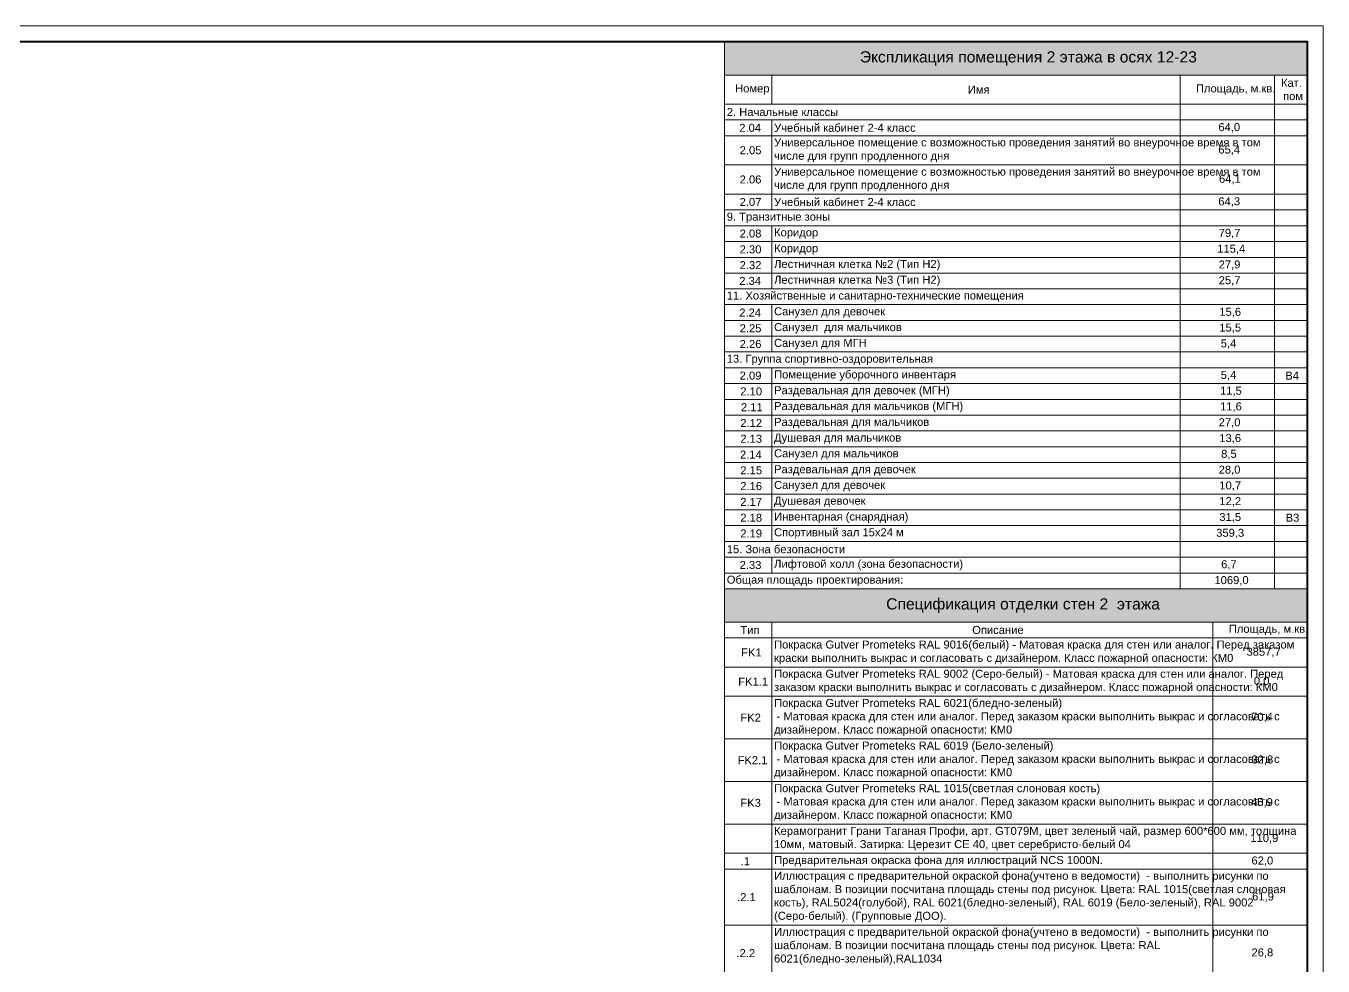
# Model space of a CAD drawing. Header units: millimetres. Extents: x -3817 to 677485, y -22715 to 103890.
# Drawn here: x 14626 to 16247, y -18644 to -17469 of the extents above; entities that cross this region are included whole.
import ezdxf

# ---------------------------------------------------------------- set-up
doc = ezdxf.new("R2010")
doc.units = ezdxf.units.MM
doc.layers.add('PDF _Геометрия', color=7, linetype='Continuous', true_color=0x1d1d1d)
doc.layers.add('PDF _Сплошная заливка', color=7, linetype='Continuous', true_color=0xffffff)
doc.layers.add('PDF _Текст', color=7, linetype='Continuous')
doc.styles.add('PDF GOST-Common', font='arial.ttf')

msp = doc.modelspace()

# ---------------------------------------------------------------- linework, layer by layer
at = {"layer": 'PDF _Геометрия', "color": 7, "lineweight": 9}
for points in [[(16247.1, -17468.5), (12936.2, -17468.5), (12936.2, -19807), (16247.1, -19807)], [(15499.1, -18172.1), (15499.1, -18152.4), (15558.1, -18152.4), (16068.4, -18152.4), (16186.5, -18152.4), (16227.4, -18152.4), (16227.4, -18172.1), (16186.5, -18172.1), (16068.4, -18172.1), (15558.1, -18172.1)]]:
    msp.add_lwpolyline(points, close=True, dxfattribs=at)
at = {"layer": 'PDF _Геометрия', "color": 7, "lineweight": 40}
msp.add_lwpolyline([(16227.5, -19787.3), (16227.5, -17488.2), (13015, -17488.2), (13015, -19787.3)], close=True, dxfattribs=at)
at = {"layer": 'PDF _Геометрия', "color": 7, "lineweight": 9}
for points in [[(15499.1, -17529.9), (15499.1, -17488.2), (16227.4, -17488.2), (16227.4, -17529.9), (16227.4, -17566.4)], [(16227.4, -17529.9), (15499.1, -17529.9), (15499.1, -17566.4)], [(15558.1, -17529.9), (15558.1, -17566.4)], [(16068.4, -17529.9), (16068.4, -17566.4), (16068.4, -17586.1), (16068.4, -17605.8), (16068.4, -17642.3), (16068.4, -17678.8), (16068.4, -17698.6), (16068.4, -17718.3), (16068.4, -17738), (16068.4, -17757.8), (16068.4, -17777.5), (16068.4, -17797.2), (16068.4, -17816.9), (16068.4, -17836.7), (16068.4, -17856.4), (16068.4, -17876.1), (16068.4, -17895.9), (16068.4, -17915.6), (16068.4, -17935.3), (16068.4, -17955.1), (16068.4, -17974.8), (16068.4, -17994.5), (16068.4, -18014.2), (16068.4, -18034), (16068.4, -18053.7), (16068.4, -18073.4), (16068.4, -18093.2), (16068.4, -18112.9), (16068.4, -18132.6), (16068.4, -18152.4), (16068.4, -18172.1)], [(16186.5, -17529.9), (16186.5, -17566.4), (16186.5, -17586.1), (16186.5, -17605.8), (16186.5, -17642.3), (16186.5, -17678.8), (16186.5, -17698.6), (16186.5, -17718.3), (16186.5, -17738), (16186.5, -17757.8), (16186.5, -17777.5), (16186.5, -17797.2), (16186.5, -17816.9), (16186.5, -17836.7), (16186.5, -17856.4), (16186.5, -17876.1), (16186.5, -17895.9), (16186.5, -17915.6), (16186.5, -17935.3), (16186.5, -17955.1), (16186.5, -17974.8), (16186.5, -17994.5), (16186.5, -18014.2), (16186.5, -18034), (16186.5, -18053.7), (16186.5, -18073.4), (16186.5, -18093.2), (16186.5, -18112.9), (16186.5, -18132.6), (16186.5, -18152.4), (16186.5, -18172.1)], [(16227.4, -17586.1), (16227.4, -17566.4), (16186.5, -17566.4), (16068.4, -17566.4), (15558.1, -17566.4), (15499.1, -17566.4), (15499.1, -17586.1)], [(16227.4, -17605.8), (16227.4, -17586.1), (16186.5, -17586.1), (16068.4, -17586.1), (15558.1, -17586.1), (15499.1, -17586.1), (15499.1, -17605.8)], [(15558.1, -17586.1), (15558.1, -17605.8), (15558.1, -17642.3), (15558.1, -17678.8), (15558.1, -17698.6)], [(16227.4, -17642.3), (16227.4, -17605.8), (16186.5, -17605.8), (16068.4, -17605.8), (15558.1, -17605.8), (15499.1, -17605.8), (15499.1, -17642.3)], [(16227.4, -17678.8), (16227.4, -17642.3), (16186.5, -17642.3), (16068.4, -17642.3), (15558.1, -17642.3), (15499.1, -17642.3), (15499.1, -17678.8)], [(16227.4, -17698.6), (16227.4, -17678.8), (16186.5, -17678.8), (16068.4, -17678.8), (15558.1, -17678.8), (15499.1, -17678.8), (15499.1, -17698.6)], [(16227.4, -17718.3), (16227.4, -17698.6), (16186.5, -17698.6), (16068.4, -17698.6), (15558.1, -17698.6), (15499.1, -17698.6), (15499.1, -17718.3)], [(16227.4, -17738), (16227.4, -17718.3), (16186.5, -17718.3), (16068.4, -17718.3), (15558.1, -17718.3), (15499.1, -17718.3), (15499.1, -17738)], [(15558.1, -17718.3), (15558.1, -17738), (15558.1, -17757.8), (15558.1, -17777.5), (15558.1, -17797.2)], [(16227.4, -17757.8), (16227.4, -17738), (16186.5, -17738), (16068.4, -17738), (15558.1, -17738), (15499.1, -17738), (15499.1, -17757.8)], [(16227.4, -17777.5), (16227.4, -17757.8), (16186.5, -17757.8), (16068.4, -17757.8), (15558.1, -17757.8), (15499.1, -17757.8), (15499.1, -17777.5)], [(16227.4, -17797.2), (16227.4, -17777.5), (16186.5, -17777.5), (16068.4, -17777.5), (15558.1, -17777.5), (15499.1, -17777.5), (15499.1, -17797.2)], [(16227.4, -17816.9), (16227.4, -17797.2), (16186.5, -17797.2), (16068.4, -17797.2), (15558.1, -17797.2), (15499.1, -17797.2), (15499.1, -17816.9)], [(16227.4, -17836.7), (16227.4, -17816.9), (16186.5, -17816.9), (16068.4, -17816.9), (15558.1, -17816.9), (15499.1, -17816.9), (15499.1, -17836.7)], [(15558.1, -17816.9), (15558.1, -17836.7), (15558.1, -17856.4), (15558.1, -17876.1)], [(16227.4, -17856.4), (16227.4, -17836.7), (16186.5, -17836.7), (16068.4, -17836.7), (15558.1, -17836.7), (15499.1, -17836.7), (15499.1, -17856.4)], [(16227.4, -17876.1), (16227.4, -17856.4), (16186.5, -17856.4), (16068.4, -17856.4), (15558.1, -17856.4), (15499.1, -17856.4), (15499.1, -17876.1)], [(16227.4, -17895.9), (16227.4, -17876.1), (16186.5, -17876.1), (16068.4, -17876.1), (15558.1, -17876.1), (15499.1, -17876.1), (15499.1, -17895.9)], [(16227.4, -17915.6), (16227.4, -17895.9), (16186.5, -17895.9), (16068.4, -17895.9), (15558.1, -17895.9), (15499.1, -17895.9), (15499.1, -17915.6)], [(15558.1, -17895.9), (15558.1, -17915.6), (15558.1, -17935.3), (15558.1, -17955.1), (15558.1, -17974.8), (15558.1, -17994.5), (15558.1, -18014.2), (15558.1, -18034), (15558.1, -18053.7), (15558.1, -18073.4), (15558.1, -18093.2), (15558.1, -18112.9)], [(16227.4, -17935.3), (16227.4, -17915.6), (16186.5, -17915.6), (16068.4, -17915.6), (15558.1, -17915.6), (15499.1, -17915.6), (15499.1, -17935.3)], [(16227.4, -17955.1), (16227.4, -17935.3), (16186.5, -17935.3), (16068.4, -17935.3), (15558.1, -17935.3), (15499.1, -17935.3), (15499.1, -17955.1)], [(16227.4, -17974.8), (16227.4, -17955.1), (16186.5, -17955.1), (16068.4, -17955.1), (15558.1, -17955.1), (15499.1, -17955.1), (15499.1, -17974.8)], [(16227.4, -17994.5), (16227.4, -17974.8), (16186.5, -17974.8), (16068.4, -17974.8), (15558.1, -17974.8), (15499.1, -17974.8), (15499.1, -17994.5)], [(16227.4, -18014.2), (16227.4, -17994.5), (16186.5, -17994.5), (16068.4, -17994.5), (15558.1, -17994.5), (15499.1, -17994.5), (15499.1, -18014.2)], [(16227.4, -18034), (16227.4, -18014.2), (16186.5, -18014.2), (16068.4, -18014.2), (15558.1, -18014.2), (15499.1, -18014.2), (15499.1, -18034)], [(16227.4, -18053.7), (16227.4, -18034), (16186.5, -18034), (16068.4, -18034), (15558.1, -18034), (15499.1, -18034), (15499.1, -18053.7)], [(16227.4, -18073.4), (16227.4, -18053.7), (16186.5, -18053.7), (16068.4, -18053.7), (15558.1, -18053.7), (15499.1, -18053.7), (15499.1, -18073.4)], [(16227.4, -18093.2), (16227.4, -18073.4), (16186.5, -18073.4), (16068.4, -18073.4), (15558.1, -18073.4), (15499.1, -18073.4), (15499.1, -18093.2)], [(16227.4, -18112.9), (16227.4, -18093.2), (16186.5, -18093.2), (16068.4, -18093.2), (15558.1, -18093.2), (15499.1, -18093.2), (15499.1, -18112.9)], [(16227.4, -18132.6), (16227.4, -18112.9), (16186.5, -18112.9), (16068.4, -18112.9), (15558.1, -18112.9), (15499.1, -18112.9), (15499.1, -18132.6)], [(16227.4, -18152.4), (16227.4, -18132.6), (16186.5, -18132.6), (16068.4, -18132.6), (15558.1, -18132.6), (15499.1, -18132.6), (15499.1, -18152.4)], [(15558.1, -18132.6), (15558.1, -18152.4)], [(15499.1, -18213.7), (15499.1, -18172.1), (16227.5, -18172.1), (16227.5, -18213.7), (16227.5, -18233.5)], [(16227.5, -18213.7), (15499.1, -18213.7), (15499.1, -18233.5)], [(15558.2, -18213.7), (15558.2, -18233.5), (15558.2, -18270), (15558.2, -18306.5), (15558.2, -18359.8), (15558.2, -18413.1), (15558.2, -18466.3), (15558.2, -18502.8), (15558.2, -18522.6), (15558.2, -18592.6), (15558.2, -18662.7), (15558.2, -18716), (15558.2, -18752.5), (15558.2, -18789), (15558.2, -18842.3), (15558.2, -18878.8), (15558.2, -18915.3), (15558.2, -18951.8), (15558.2, -18988.3), (15558.2, -19024.8), (15558.2, -19078.1), (15558.2, -19114.6), (15558.2, -19167.9), (15558.2, -19204.4)], [(16109.4, -18213.7), (16109.4, -18233.5), (16109.4, -18270), (16109.4, -18306.5), (16109.4, -18359.8), (16109.4, -18413.1), (16109.4, -18466.3), (16109.4, -18502.8), (16109.4, -18522.6), (16109.4, -18592.6), (16109.4, -18662.7)], [(16227.5, -18270), (16227.5, -18233.5), (16109.4, -18233.5), (15558.2, -18233.5), (15499.1, -18233.5), (15499.1, -18270)], [(16227.5, -18306.5), (16227.5, -18270), (16109.4, -18270), (15558.2, -18270), (15499.1, -18270), (15499.1, -18306.5)], [(16227.5, -18359.8), (16227.5, -18306.5), (16109.4, -18306.5), (15558.2, -18306.5), (15499.1, -18306.5), (15499.1, -18359.8)], [(16227.5, -18413.1), (16227.5, -18359.8), (16109.4, -18359.8), (15558.2, -18359.8), (15499.1, -18359.8), (15499.1, -18413.1)], [(16227.5, -18466.3), (16227.5, -18413.1), (16109.4, -18413.1), (15558.2, -18413.1), (15499.1, -18413.1), (15499.1, -18466.3)], [(16227.5, -18502.8), (16227.5, -18466.3), (16109.4, -18466.3), (15558.2, -18466.3), (15499.1, -18466.3), (15499.1, -18502.8)], [(16227.5, -18522.6), (16227.5, -18502.8), (16109.4, -18502.8), (15558.2, -18502.8), (15499.1, -18502.8), (15499.1, -18522.6)], [(16227.5, -18592.6), (16227.5, -18522.6), (16109.4, -18522.6), (15558.2, -18522.6), (15499.1, -18522.6), (15499.1, -18592.6)], [(16227.5, -18662.7), (16227.5, -18592.6), (16109.4, -18592.6), (15558.2, -18592.6), (15499.1, -18592.6), (15499.1, -18662.7)]]:
    msp.add_lwpolyline(points, dxfattribs=at)
at = {"layer": 'PDF _Сплошная заливка', "color": 7, "lineweight": 9, "true_color": 0xf0f0f0, "transparency": 33554559}
for points in [[(15499.1, -17488.2), (16227.4, -17488.2), (15499.1, -17529.9), (16227.4, -17529.9)], [(15499.1, -18172.1), (16227.5, -18172.1), (15499.1, -18213.7), (16227.5, -18213.7)]]:
    msp.add_solid(points, dxfattribs=at)

# ---------------------------------------------------------------- texts
at = {"layer": 'PDF _Текст', "attachment_point": 4, "style": 'PDF GOST-Common'}
for s, insert, char_height in [('Экспликация помещения 2 этажа в осях 12-23', (15668.3, -17509.2), 14), ('Кат.', (16194.6, -17539.7), 10), ('Номер', (15512.4, -17548.1), 10), ('Имя', (15803.2, -17548.1), 10), ('Площадь, м.кв.', (16088.3, -17548.1), 10), ('пом', (16197.2, -17556.3), 10), ('2. Начальные классы', (15502, -17576.2), 10), ('2.04', (15517.6, -17595.9), 10), ('Учебный кабинет 2-4 класс', (15561.1, -17595.9), 10), ('64,0', (16116.3, -17595.9), 10), ('2.05', (15518.1, -17624), 10), ('Универсальное помещение с возможностью проведения занятий во внеурочное время в том', (15561.1, -17615.6), 10), ('65,4', (16116.3, -17624), 10), ('числе для групп продленного дня', (15561.1, -17632.3), 10), ('Универсальное помещение с возможностью проведения занятий во внеурочное время в том', (15561.1, -17652.2), 10), ('2.06', (15518.1, -17660.5), 10), ('числе для групп продленного дня', (15561.1, -17668.8), 10), ('64,1', (16117.1, -17660.5), 10), ('2.07', (15518.1, -17688.7), 10), ('Учебный кабинет 2-4 класс', (15561.1, -17688.7), 10), ('64,3', (16116.3, -17688.7), 10), ('9. Транзитные зоны', (15502, -17708.4), 10), ('2.08', (15518.1, -17728.1), 10), ('Коридор', (15561.1, -17728.1), 10), ('79,7', (16116.7, -17728.1), 10), ('2.30', (15518.1, -17747.9), 10), ('Коридор', (15561.1, -17747.9), 10), ('115,4', (16114.9, -17747.9), 10), ('2.32', (15518.1, -17767.6), 10), ('Лестничная клетка №2 (Тип Н2)', (15561.1, -17767.6), 10), ('27,9', (16116.7, -17767.6), 10), ('Лестничная клетка №3 (Тип Н2)', (15561.1, -17787.3), 10), ('25,7', (16116.7, -17787.3), 10), ('2.34', (15517.6, -17787.3), 10), ('11. Хозяйственные и санитарно-технические помещения', (15502, -17807), 10), ('2.24', (15517.6, -17826.8), 10), ('Санузел для девочек', (15561.1, -17826.8), 10), ('15,6', (16117.5, -17826.8), 10), ('2.25', (15518.1, -17846.5), 10), ('Санузел  для мальчиков', (15561.1, -17846.5), 10), ('15,5', (16117.5, -17846.5), 10), ('2.26', (15518.1, -17866.2), 10), ('Санузел для МГН', (15561.1, -17866.2), 10), ('5,4', (16119.3, -17866.2), 10), ('13. Группа спортивно-оздоровительная', (15502, -17886), 10), ('2.09', (15518.1, -17905.7), 10), ('Помещение уборочного инвентаря', (15561.1, -17905.7), 10), ('5,4', (16119.3, -17905.7), 10), ('В4', (16199.9, -17905.7), 10), ('2.10', (15518.9, -17925.4), 10), ('Раздевальная для девочек (МГН)', (15561.1, -17925.4), 10), ('11,5', (16118.4, -17925.4), 10), ('2.11', (15519.7, -17945.1), 10), ('Раздевальная для мальчиков (МГН)', (15561.1, -17945.1), 10), ('11,6', (16118.4, -17945.1), 10), ('2.12', (15518.9, -17964.9), 10), ('Раздевальная для мальчиков', (15561.1, -17964.9), 10), ('27,0', (16116.7, -17964.9), 10), ('2.13', (15518.9, -17984.6), 10), ('Душевая для мальчиков', (15561.1, -17984.6), 10), ('13,6', (16117.5, -17984.6), 10), ('2.14', (15518.5, -18004.3), 10), ('Санузел для мальчиков', (15561.1, -18004.3), 10), ('8,5', (16119.8, -18004.3), 10), ('2.15', (15518.9, -18024.1), 10), ('Раздевальная для девочек', (15561.1, -18024.1), 10), ('28,0', (16116.7, -18024.1), 10), ('2.16', (15518.9, -18043.8), 10), ('Санузел для девочек', (15561.1, -18043.8), 10), ('10,7', (16117.5, -18043.8), 10), ('Душевая девочек', (15561.1, -18063.5), 10), ('12,2', (16117.5, -18063.5), 10), ('2.17', (15518.9, -18063.5), 10), ('2.18', (15518.9, -18083.3), 10), ('Инвентарная (снарядная)', (15561.1, -18083.3), 10), ('31,5', (16117.5, -18083.3), 10), ('В3', (16200.4, -18083.3), 10), ('2.19', (15518.9, -18103), 10), ('Спортивный зал 15х24 м', (15561.1, -18103), 10), ('359,3', (16113.6, -18103), 10), ('15. Зона безопасности', (15502, -18122.7), 10), ('2.33', (15518.1, -18142.4), 10), ('Лифтовой холл (зона безопасности)', (15561.1, -18142.4), 10), ('6,7', (16119.8, -18142.4), 10), ('Общая площадь проектирования:', (15502, -18162.2), 10), ('1069,0', (16111.4, -18162.2), 10), ('Спецификация отделки стен 2  этажа', (15701.2, -18193.1), 14), ('Тип', (15519, -18223.6), 10), ('Описание', (15808.7, -18223.6), 10), ('Площадь, м.кв.', (16129.3, -18223.6), 10), ('FK1', (15519.9, -18251.7), 10), ('Покраска Gutver Prometeks RAL 9016(белый) - Матовая краска для стен или аналог. Перед заказом', (15561.1, -18243.3), 10), ('3857,7', (16151.5, -18251.7), 10), ('краски выполнить выкрас и согласовать с дизайнером. Класс пожарной опасности: КМ0', (15561.1, -18260), 10), ('FK1.1', (15516.3, -18288.2), 10), ('Покраска Gutver Prometeks RAL 9002 (Серо-белый) - Матовая краска для стен или аналог. Перед', (15561.1, -18279.8), 10), ('0,0', (16160.7, -18288.2), 10), ('заказом краски выполнить выкрас и согласовать с дизайнером. Класс пожарной опасности: КМ0', (15561.1, -18296.5), 10), ('Покраска Gutver Prometeks RAL 6021(бледно-зеленый)', (15561.1, -18316.3), 10), ('FK2', (15519, -18333.1), 10), ('- Матовая краска для стен или аналог. Перед заказом краски выполнить выкрас и согласовать с', (15564.2, -18333), 10), ('70,4', (16157.2, -18333.1), 10), ('дизайнером. Класс пожарной опасности: КМ0', (15561.1, -18349.6), 10), ('Покраска Gutver Prometeks RAL 6019 (Бело-зеленый)', (15561.1, -18369.6), 10), ('FK2.1', (15515.5, -18386.4), 10), ('- Матовая краска для стен или аналог. Перед заказом краски выполнить выкрас и согласовать с', (15564.2, -18386.3), 10), ('32,8', (16157.7, -18386.4), 10), ('дизайнером. Класс пожарной опасности: КМ0', (15561.1, -18402.9), 10), ('Покраска Gutver Prometeks RAL 1015(светлая слоновая кость)', (15561.1, -18422.9), 10), ('FK3', (15519, -18439.7), 10), ('- Матовая краска для стен или аналог. Перед заказом краски выполнить выкрас и согласовать с', (15564.2, -18439.5), 10), ('45,9', (16157.2, -18439.7), 10), ('дизайнером. Класс пожарной опасности: КМ0', (15561.1, -18456.2), 10), ('Керамогранит Грани Таганая Профи, арт. GT079M, цвет зеленый чай, размер 600*600 мм, толщина', (15561.1, -18476.2), 10), ('110,9', (16156.3, -18484.6), 10), ('10мм, матовый. Затирка: Церезит CE 40, цвет серебристо-белый 04', (15561.1, -18492.8), 10), (' .1', (15515.5, -18512.7), 10), ('Предварительная окраска фона для иллюстраций NCS 1000N.', (15561.1, -18512.7), 10), ('62,0', (16157.7, -18512.7), 10), ('Иллюстрация с предварительной окраской фона(учтено в ведомости)  - выполнить рисунки по', (15561.1, -18532.4), 10), ('шаблонам. В позиции посчитана площадь стены под рисунок. Цвета: RAL 1015(светлая слоновая', (15561.1, -18549.1), 10), (' .2.1', (15511, -18557.6), 10), ('кость), RAL5024(голубой), RAL 6021(бледно-зеленый), RAL 6019 (Бело-зеленый), RAL 9002', (15561.1, -18565.7), 10), ('61,9', (16158.5, -18557.6), 10), ('(Серо-белый). (Групповые ДОО).', (15561.1, -18582.4), 10), ('Иллюстрация с предварительной окраской фона(учтено в ведомости)  - выполнить рисунки по', (15561.1, -18602.5), 10), (' .2.2', (15510.2, -18627.6), 10), ('шаблонам. В позиции посчитана площадь стены под рисунок. Цвета: RAL', (15561.1, -18619.1), 10), ('26,8', (16157.7, -18627.6), 10), ('6021(бледно-зеленый),RAL1034', (15561.1, -18635.8), 10)]:
    msp.add_mtext(s, dxfattribs=dict(at, insert=insert, char_height=char_height))

doc.saveas('drawing.dxf')
